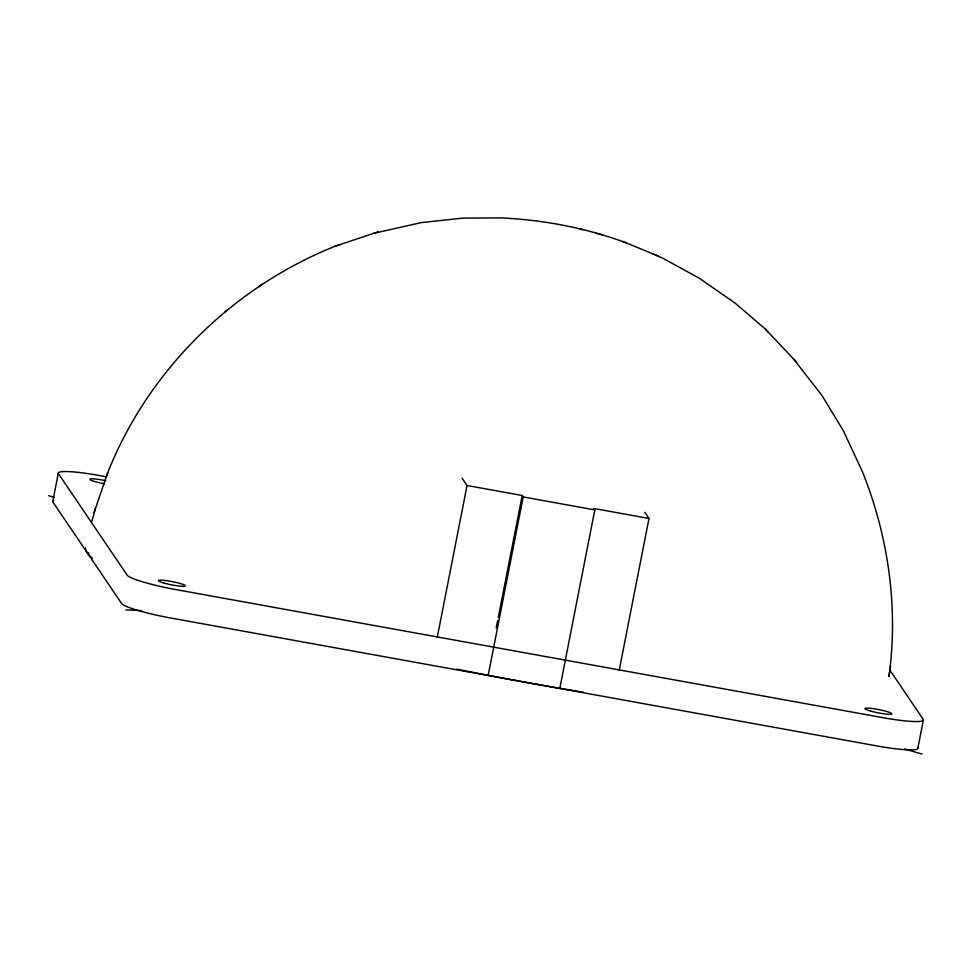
<?xml version="1.0" encoding="UTF-8"?>
<svg xmlns="http://www.w3.org/2000/svg" width="972" height="972" viewBox="0 0 972 972"><rect width="100%" height="100%" fill="white"/><g stroke="black" fill="none" stroke-linecap="round" stroke-linejoin="round"><path stroke-width="1.46" d="M889.016 676.148C898.493 607.342 888.323 536.471 862.601 472.113L843.368 430.718L821.79 395.24L793.407 358.802M888.979 676.354L890.546 665.856M52.743 501.576L58.308 473.23M437.266 637.292L467.046 485.502L462.04 478.115M496.218 627.936L497.676 620.5M498.259 617.524L522.207 495.489L467.046 485.502M488.151 675.516L523.179 496.935L522.207 495.489M559.775 688.492L594.815 509.911L593.843 508.465L648.992 518.465L619.213 670.255M917.835 748.221L923.4 719.863M91.854 521.247L95.487 508.283M106.252 477.033L107.698 472.757C148.339 370.15 232.976 287.044 335.243 246.183L340.164 244.519M94.029 512.609L107.698 472.757M258.637 286.776L262.246 284.14M225.067 311.635L229.028 308.732M373.819 233.304L421.01 222.649L462.66 218.129L501.188 217.91C543.895 219.927 586.529 228.007 626.6 243.012M335.243 246.183L377.95 231.907M125.947 609.906L141.11 610.538M523.179 496.935L594.815 509.911M106.288 476.79L98.937 475.454A45.83 5.504 11.1 0 0 58.514 473.777L127.162 575.132A45.83 5.504 11.1 0 0 176.284 589.664L882.77 717.64A45.83 5.504 11.1 0 0 923.193 719.329L889.587 669.696M87.273 552.801L88.974 553.104M579.506 228.87L582.69 229.72M595.593 233.122L602.045 234.835M48.6 495.696L54.42 497.421M904.507 748.926L921.978 754.09M652.54 253.741L662.515 258.078L699.16 278.15L734.929 302.972L765.474 329.192L796.615 362.216M622.955 241.518L658.056 255.988M765.474 329.192L768.257 332.157M644.825 512.305L648.992 518.465M917.629 747.675A45.83 5.504 11.1 0 1 877.206 745.986L170.72 618.01A45.83 5.504 11.1 0 1 121.597 603.478L52.95 502.123A45.83 5.504 11.1 0 1 53.654 500.592M583.127 692.149A407.402 48.94 11.1 0 1 456.816 669.137M92.364 558.22A407.402 48.94 11.1 0 1 85.415 547.965M104.587 483.813A13.754 1.652 11.1 0 1 89.801 479.208A13.754 1.652 11.1 0 1 105.729 480.703M870.693 711.103A13.754 1.652 11.1 0 0 891.859 713.958A13.754 1.652 11.1 0 0 872.698 708.588A13.754 1.652 11.1 0 0 870.693 711.103M164.207 583.127A13.754 1.652 11.1 0 0 185.373 585.982A13.754 1.652 11.1 0 0 166.212 580.612A13.754 1.652 11.1 0 0 164.207 583.127"/></g></svg>
